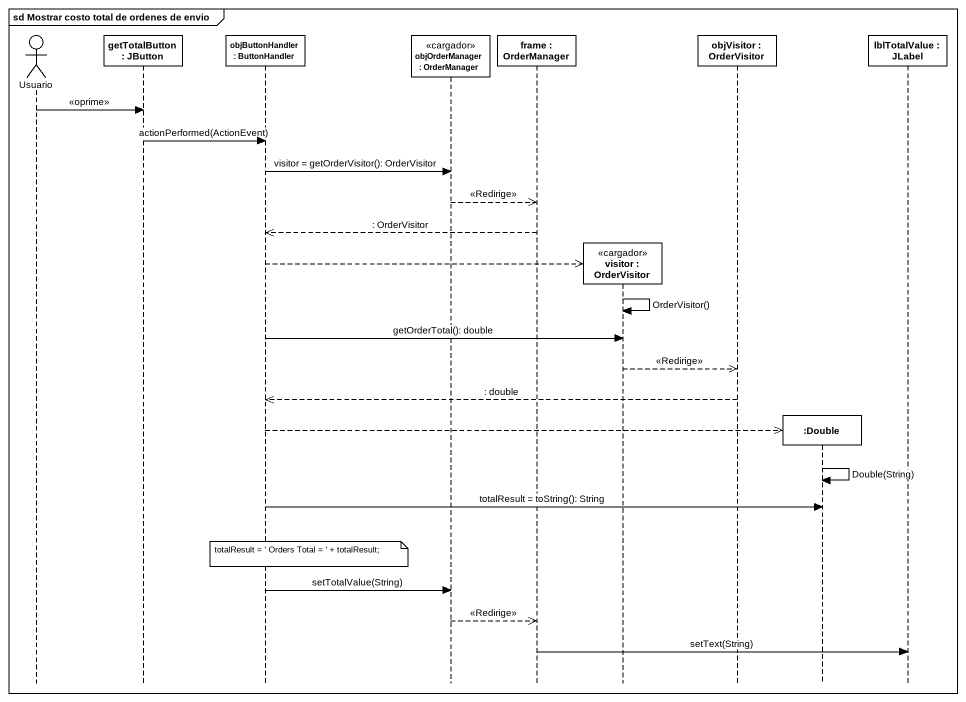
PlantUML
@startuml
mainframe sd Mostrar costo total de ordenes de envio
hide footbox
actor Usuario
participant "getTotalButton : JButton" as getTotalButton
participant "objButtonHandler : ButtonHandler" as objButtonHandler
participant "objOrderManager : OrderManager" as objOrderManager <<cargador>>
participant "frame : OrderManager" as frame_
participant "visitor : OrderVisitor" as visitor <<cargador>>
participant "objVisitor : OrderVisitor" as objVisitor
participant ":Double" as Double
participant "lblTotalValue : JLabel" as lblTotalValue

Usuario -> getTotalButton : <<oprime>>
getTotalButton -> objButtonHandler : actionPerformed(ActionEvent)
objButtonHandler -> objOrderManager : visitor = getOrderVisitor(): OrderVisitor
objOrderManager -->> frame_ : <<Redirige>>
frame_ -->> objButtonHandler : : OrderVisitor
objButtonHandler -->> visitor **
visitor -> visitor : OrderVisitor()
objButtonHandler -> visitor : getOrderTotal(): double
visitor -->> objVisitor : <<Redirige>>
objVisitor -->> objButtonHandler : : double
objButtonHandler -->> Double **
Double -> Double : Double(String)
objButtonHandler -> Double : totalResult = toString(): String
note over objButtonHandler : totalResult = ' Orders Total = ' + totalResult;
objButtonHandler -> objOrderManager : setTotalValue(String)
objOrderManager -->> frame_ : <<Redirige>>
frame_ -> lblTotalValue : setText(String)
@enduml
